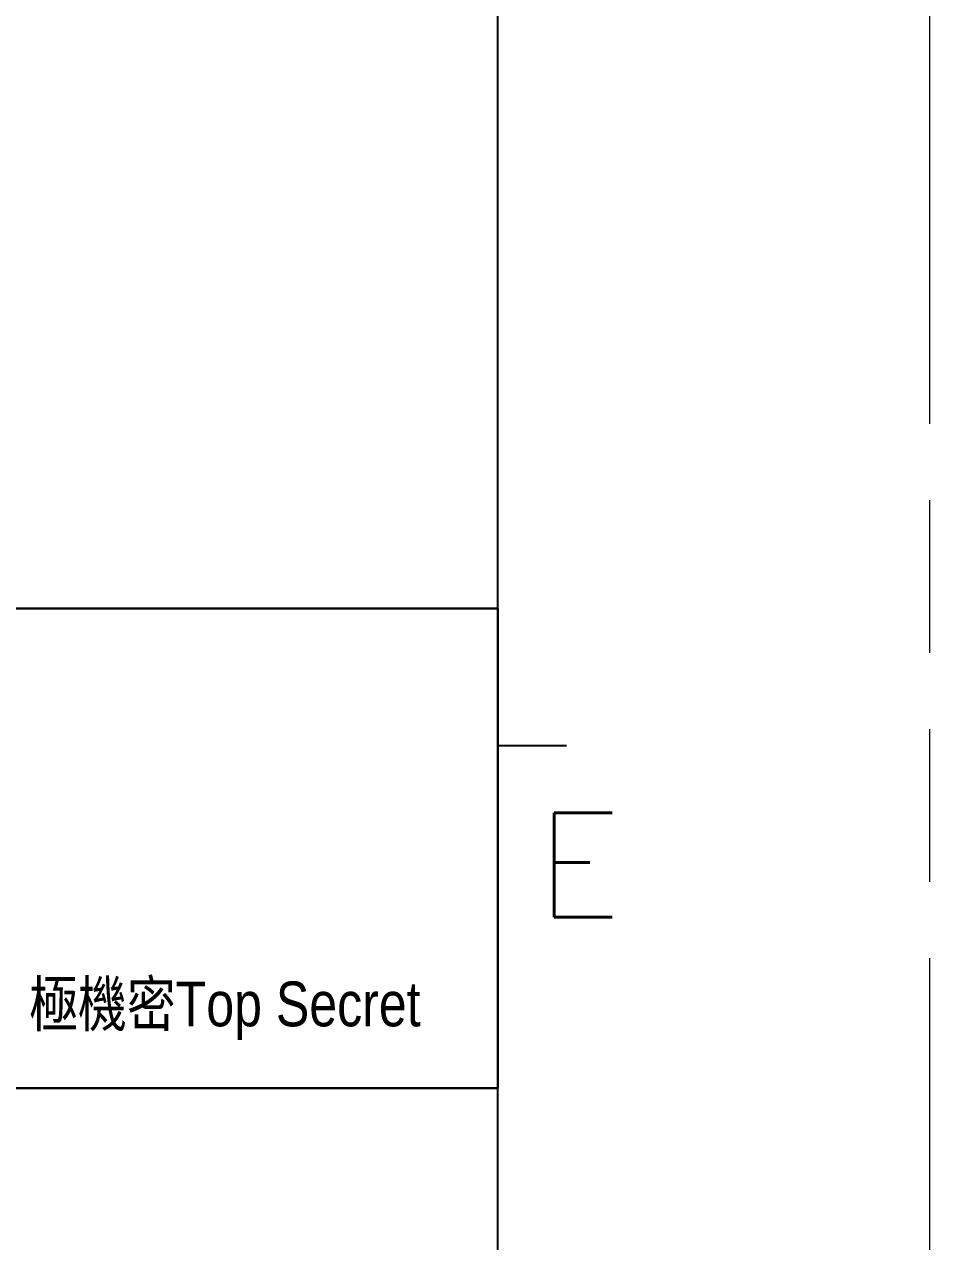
# Model space of a CAD drawing. Header units: millimetres. Extents: x 76 to 353, y -5 to 190.
# Drawn here: x 334.82 to 352.62, y 18.56 to 42.49 of the extents above; entities that cross this region are included whole.
import ezdxf

# ---------------------------------------------------------------- set-up
doc = ezdxf.new("R2010")
doc.units = ezdxf.units.MM
doc.linetypes.add('PHANTOM', pattern=[29.5, 9.5, -1.5, 3, -1.5, 3, -1.5, 9.5])
doc.layers.add('0PAPERF', color=2, linetype='PHANTOM', lineweight=9, plot=False)
doc.styles.add('CHINESE', font='PMingLiU.ttf', dxfattribs={"width": 0.8})
doc.styles.add('SIMPLEX', font='simplex.shx')

msp = doc.modelspace()

# ---------------------------------------------------------------- linework, layer by layer
for p, q in [((344.135, 0.023), (344.135, 179.853)), ((219.534, 31.005), (344.135, 31.005)), ((344.135, 31.005), (301.704, 31.005)), ((344.135, 21.576), (344.135, 31.005)), ((344.135, 28.311), (345.482, 28.311)), ((301.704, 21.576), (344.135, 21.576))]:
    msp.add_line(p, q)
msp.add_lwpolyline([(268.701, 31.005), (344.135, 31.005), (344.135, 21.576), (268.701, 21.576)], close=True)
at = {"layer": '0PAPERF'}
msp.add_line((352.624, -5.365), (352.624, 189.96), dxfattribs=at)

# ---------------------------------------------------------------- texts
at = {"style": 'SIMPLEX'}
msp.add_text('E', height=2.047, dxfattribs=at).set_placement((344.888, 24.943))
at = {"insert": (334.914, 23.675), "char_height": 0.88117, "width": 9.66604, "attachment_point": 1, "style": 'CHINESE'}
msp.add_mtext('{\\fPMingLiU|b0|i0|c136|p18;\\C1;極機密\\fArial|b0|i0|c0|p34;Top Secret }', dxfattribs=at)

doc.saveas('drawing.dxf')
